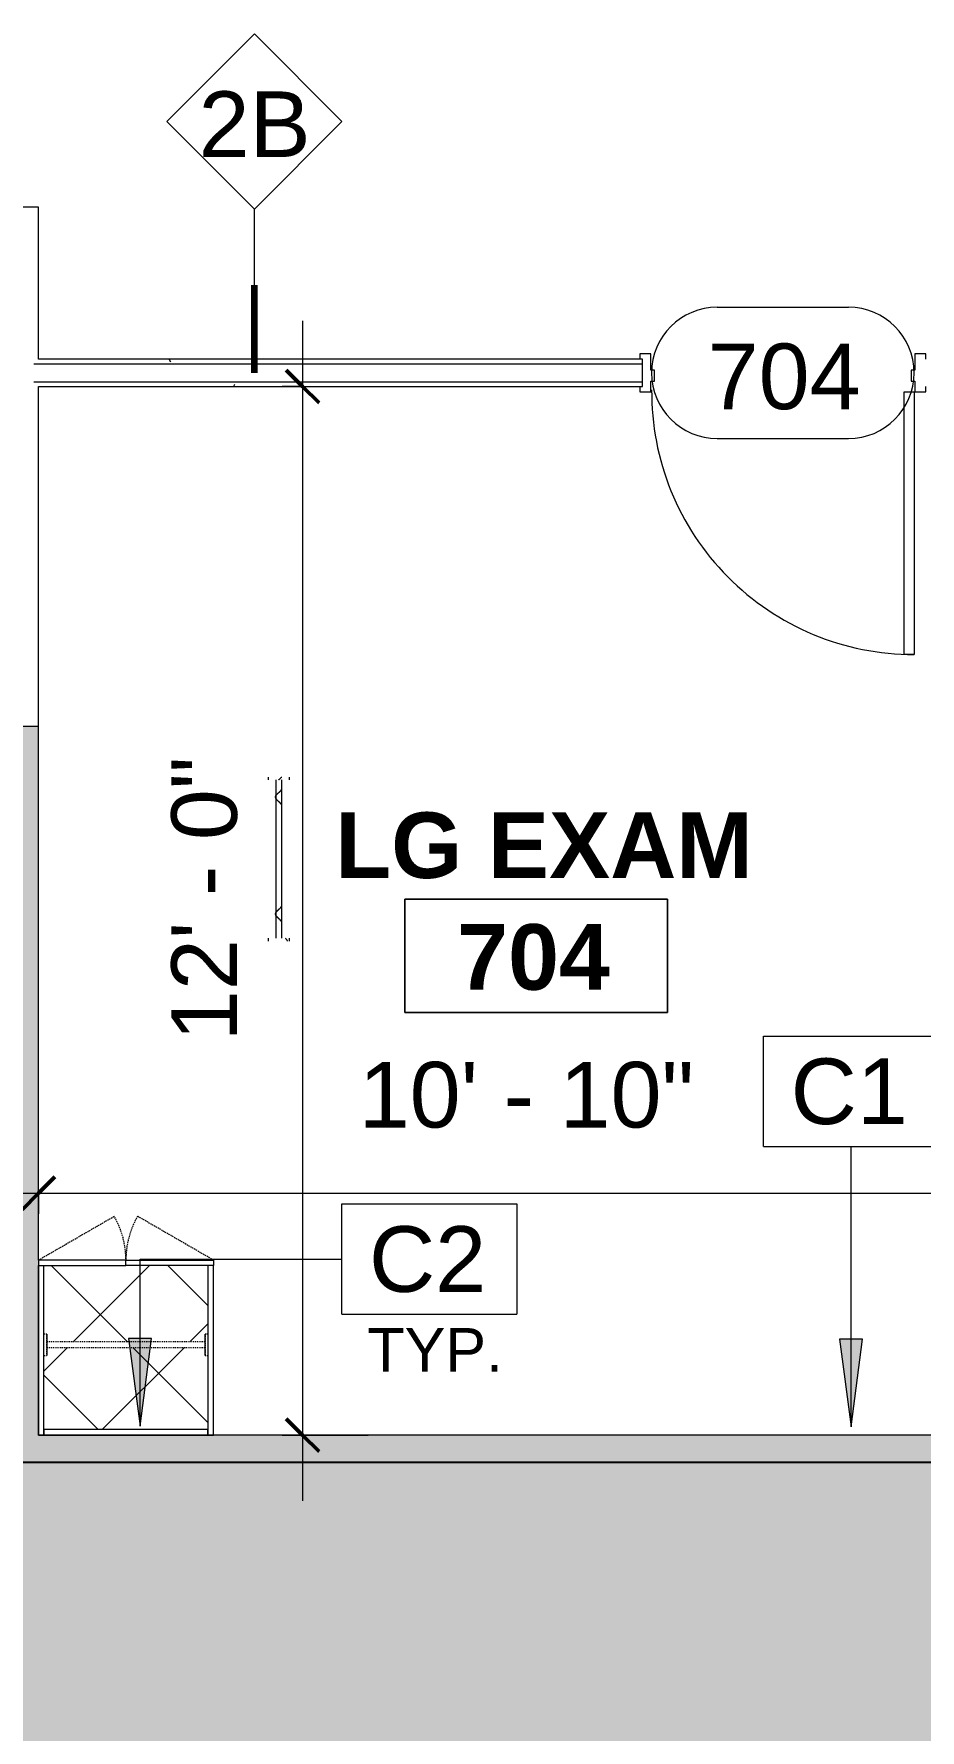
# Model space of a CAD drawing. Header units: inches. Extents: x 920 to 3228, y -557 to 2680.
# Drawn here: x 2614 to 2735.6, y 697.6 to 930.2 of the extents above; entities that cross this region are included whole.
import ezdxf

# ---------------------------------------------------------------- set-up
doc = ezdxf.new("R2010")
doc.units = ezdxf.units.IN
doc.header["$MEASUREMENT"] = 0
doc.linetypes.add('Dash', pattern=[0.25, 0.125, -0.125])
doc.linetypes.add('Hidden', pattern=[0.28125, 0.1875, -0.09375])
for name, color, linetype, lineweight in [('A-ANNO-DIMS', 211, 'Continuous', 9), ('A-ANNO-DIMS-96', 211, 'Continuous', 9), ('A-ANNO-KEYN', 231, 'Continuous', 9), ('A-AREA-IDEN', 2, 'Continuous', 9), ('A-DETL-GENF', 92, 'Continuous', 9), ('A-DETL-THIN', 151, 'Continuous', 9), ('A-DOOR', 31, 'Continuous', 13), ('A-DOOR-IDEN', 31, 'Continuous', 9), ('A-WALL', 113, 'Continuous', 13), ('A-WALL-IDEN', 211, 'Continuous', 9), ('A-WALL-PATT', 111, 'Continuous', 13), ('G-ANNO-TEXT', 231, 'Continuous', 9), ('I-WALL', 2, 'Continuous', 13), ('Q-CASE', 31, 'Continuous', 13), ('Q-CASE-HDLN', 31, 'Dash', 9)]:
    doc.layers.add(name, color=color, linetype=linetype, lineweight=lineweight)
doc.styles.add('Arial', font='arial.ttf', dxfattribs={"height": 9})
doc.styles.add('Swis721 Lt BT', font='swissl.ttf', dxfattribs={"height": 9})
doc.styles.add('Swis721 Lt BT_1', font='swissl.ttf', dxfattribs={"height": 6})
doc.styles.add('Swis721 Lt BT_B', font='', dxfattribs={"height": 9})
doc.styles.get('Swis721 Lt BT_B').set_extended_font_data('Swis721 Lt BT', bold=True)
doc.dimstyles.new('OTJ_-_3_32__Linear__1_2__Tolerance', dxfattribs={"dimscale": 12, "dimtxt": 9.497835, "dimasz": 0.375, "dimexe": 0.75, "dimexo": 0.5, "dimgap": 0.5, "dimtad": 1, "dimdec": 1, "dimrnd": 0.5, "dimzin": 3, "dimdsep": 46, "dimlunit": 4, "dimtxsty": 'Swis721 Lt BT', "dimblk1": 'OBLIQUE', "dimblk2": 'OBLIQUE', "dimsah": 1, "dimcen": 0.09, "dimdle": 0.75, "dimazin": 0, "dimtfac": 1, "dimtdec": 4, "dimtix": 1, "dimtmove": 0, "dimatfit": 3, "dimfxl": 1, "dimtvp": 1, "dimfrac": 2, "dimtolj": 1, "dimtzin": 0, "dimarcsym": 2})
pattern_1 = [(0, (664.756, 0), (30.72, 7.68), [1.267, -21.773, 1.267, -21.773, -122.88]), (0, (664.756, 0), (30.72, 7.68), [-46.08, 1.267, -44.813, 1.267, -21.773, -53.76]), (0, (664.756, 0), (30.72, 7.68), [-115.2, 1.267, -14.093, 1.267, -37.133]), (120, (676.276, 3.84), (-22.011075, 22.7643), [1.267, -21.773, 1.267, -21.773, -122.88]), (120, (676.276, 3.84), (-22.011075, 22.7643), [-46.08, 1.267, -44.813, 1.267, -21.773, -53.76]), (120, (676.276, 3.84), (-22.011075, 22.7643), [-115.2, 1.267, -14.093, 1.267, -37.133]), (240, (680.116, 19.2), (-8.708925, -30.4443), [1.267, -21.773, 1.267, -21.773, -122.88]), (240, (680.116, 19.2), (-8.708925, -30.4443), [-46.08, 1.267, -44.813, 1.267, -21.773, -53.76]), (240, (680.116, 19.2), (-8.708925, -30.4443), [-115.2, 1.267, -14.093, 1.267, -37.133])]

# ---------------------------------------------------------------- blocks, each defined once
blk = doc.blocks.new('Door - Single - Solid Door-7355446-Level XX  CONSTRUCTION')
at = {"layer": 'A-DOOR'}
for p, q in [((-14.01, 38.71), (-12.63, 38.71)), ((-14.01, 2.71), (-14.01, 38.71)), ((-12.63, 38.71), (-12.63, 2.71)), ((-12.63, 2.71), (-14.01, 2.71))]:
    blk.add_line(p, q, dxfattribs=at)
at = {"layer": 'A-DOOR', "lineweight": 9}
for p, q in [((-15.63, 2.71), (-15.63, 1.96)), ((-14.13, 2.71), (-15.63, 2.71)), ((-14.13, 1.21), (-14.13, 2.71)), ((23.62, 2.71), (22.12, 2.71)), ((22.12, 2.71), (22.12, 1.21)), ((23.62, 1.96), (23.62, 2.71)), ((-13.63, 1.21), (-14.13, 1.21)), ((-13.63, -0.29), (-13.63, 1.21)), ((22.12, 1.21), (21.62, 1.21)), ((21.62, 1.21), (21.62, -0.29)), ((-15.63, -1.79), (-15.63, -2.54)), ((-14.13, -2.54), (-14.13, -0.29)), ((-14.13, -0.29), (-13.63, -0.29)), ((21.62, -0.29), (22.12, -0.29)), ((22.12, -0.29), (22.12, -2.54)), ((23.62, -2.54), (23.62, -1.79)), ((-15.63, -2.54), (-14.13, -2.54)), ((22.12, -2.54), (23.62, -2.54))]:
    blk.add_line(p, q, dxfattribs=at)
blk.add_arc((-14.01, 2.71), 36, 359.5, 90, dxfattribs=at)
blk = doc.blocks.new('CW Cupbd Combined - Robe 80_h x 24_d - 2 Doors - 1 rail - 1 shoe shelf-7650964-Level XX  CONSTRUCTION')
at = {"layer": 'Q-CASE', "lineweight": 9}
h = blk.add_hatch(dxfattribs=at)
h.set_pattern_fill('FP_22', color=256, style=0, pattern_type=2)
h.set_pattern_definition([(225, (1975.897, 735.712), (8.012227, -8.012227), []), (315, (1975.897, 735.712), (8.012227, 8.012227), [])])
h.paths.add_polyline_path([(2.75, -3.11), (2.75, -13.26), (3.14, -13.26), (3.14, -14.34), (24.85, -14.34), (24.85, -13.26), (25.25, -13.26), (25.25, -3.11)], flags=0)
h.paths.add_polyline_path([(24.85, -15.13), (3.14, -15.13), (3.14, -16.21), (2.75, -16.21), (2.75, -25.61), (25.25, -25.61), (25.25, -16.21), (24.85, -16.21), (24.85, -15.48)], flags=0)
at = {"layer": 'Q-CASE', "lineweight": 20}
for p, q in [((2.75, -2.36), (2, -2.36)), ((2, -2.36), (2, -25.61)), ((2.75, -13.26), (2.75, -2.36)), ((25.25, -2.36), (2.75, -2.36)), ((2.75, -2.36), (2.75, -3.11)), ((2.75, -3.11), (25.25, -3.11)), ((26, -2.36), (25.25, -2.36)), ((25.25, -2.36), (25.25, -13.26)), ((25.25, -3.11), (25.25, -2.36)), ((26, -25.61), (26, -2.36)), ((2.75, -25.61), (2.75, -16.21)), ((25.25, -16.21), (25.25, -25.61)), ((2, -25.61), (14, -25.61)), ((2, -26.36), (2, -25.61)), ((14, -26.36), (2, -26.36)), ((14, -25.61), (14, -26.36)), ((26, -25.61), (14, -25.61)), ((14, -25.61), (14, -26.36)), ((14, -26.36), (26, -26.36)), ((26, -26.36), (26, -25.61))]:
    blk.add_line(p, q, dxfattribs=at)
at = {"layer": 'Q-CASE', "lineweight": 9}
for p, q in [((2.75, -16.21), (2.75, -13.26)), ((3.14, -13.26), (3.14, -16.21)), ((24.85, -16.21), (24.85, -13.26)), ((25.25, -13.26), (25.25, -16.21))]:
    blk.add_line(p, q, dxfattribs=at)
at = {"layer": 'Q-CASE', "linetype": 'Hidden', "lineweight": 9}
for p, q in [((2, -26.36), (12.39, -32.36)), ((26, -26.36), (15.6, -32.36))]:
    blk.add_line(p, q, dxfattribs=at)
for centre, start, end in [((2, -26.36), 330, 0.5), ((26, -26.36), 179.5, 210)]:
    blk.add_arc(centre, 12, start, end, dxfattribs=at)
at = {"layer": 'Q-CASE-HDLN'}
for p, q in [((3.14, -13.26), (2.75, -13.26)), ((3.14, -16.21), (3.14, -13.26)), ((25.25, -13.26), (24.85, -13.26)), ((24.85, -13.26), (24.85, -16.21)), ((2.75, -16.21), (3.14, -16.21)), ((3.14, -14.34), (24.85, -14.34)), ((3.14, -15.13), (24.85, -15.13)), ((24.85, -16.21), (25.25, -16.21))]:
    blk.add_line(p, q, dxfattribs=at)
blk = doc.blocks.new('FP_48-Level XX  CONSTRUCTION')
at = {"layer": 'Q-CASE', "lineweight": 9}
for p, q in [((25.25, 16.21), (24.85, 16.21)), ((24.89, 15.69), (24.85, 15.67)), ((24.92, 15.72), (24.89, 15.69)), ((24.96, 15.75), (24.92, 15.72)), ((24.99, 15.78), (24.96, 15.75)), ((25.03, 15.8), (24.99, 15.78)), ((25.07, 15.83), (25.03, 15.8)), ((25.1, 15.86), (25.07, 15.83)), ((25.14, 15.88), (25.1, 15.86)), ((25.17, 15.9), (25.14, 15.88)), ((25.21, 15.93), (25.17, 15.9)), ((25.25, 15.95), (25.21, 15.93)), ((24.85, 13.26), (25.25, 13.26))]:
    blk.add_line(p, q, dxfattribs=at)
blk = doc.blocks.new('FP_49-Level XX  CONSTRUCTION')
at = {"layer": 'Q-CASE', "lineweight": 9}
for p, q in [((24.85, 15.13), (3.14, 15.13)), ((3.14, 14.34), (24.85, 14.34)), ((4.26, 15.17), (4.25, 15.17)), ((4.27, 15.17), (4.26, 15.17)), ((4.28, 15.17), (4.27, 15.17)), ((4.29, 15.17), (4.28, 15.17)), ((4.3, 15.17), (4.29, 15.17)), ((4.31, 15.17), (4.3, 15.17)), ((4.32, 15.17), (4.31, 15.17)), ((4.33, 15.16), (4.32, 15.17)), ((4.34, 15.16), (4.33, 15.16)), ((4.35, 15.16), (4.34, 15.16)), ((4.36, 15.16), (4.35, 15.16)), ((4.37, 15.15), (4.36, 15.16)), ((4.38, 15.15), (4.37, 15.15)), ((4.39, 15.15), (4.38, 15.15)), ((4.4, 15.14), (4.39, 15.15)), ((4.41, 15.14), (4.4, 15.14)), ((4.42, 15.13), (4.41, 15.14)), ((4.43, 15.13), (4.42, 15.13)), ((4.44, 15.12), (4.43, 15.13)), ((4.45, 15.12), (4.44, 15.12)), ((4.46, 15.11), (4.45, 15.12)), ((4.47, 15.11), (4.46, 15.11)), ((4.48, 15.1), (4.47, 15.11)), ((4.49, 15.1), (4.48, 15.1)), ((4.5, 15.09), (4.49, 15.1)), ((4.51, 15.08), (4.5, 15.09)), ((4.52, 15.08), (4.51, 15.08)), ((4.53, 15.07), (4.52, 15.08)), ((4.54, 15.06), (4.53, 15.07)), ((4.54, 15.05), (4.54, 15.06)), ((4.55, 15.05), (4.54, 15.05)), ((4.56, 15.04), (4.55, 15.05)), ((4.57, 15.03), (4.56, 15.04)), ((4.58, 15.02), (4.57, 15.03)), ((4.59, 15.01), (4.58, 15.02)), ((4.6, 15.01), (4.59, 15.01)), ((4.61, 15), (4.6, 15.01)), ((4.62, 14.99), (4.61, 15)), ((4.63, 14.98), (4.62, 14.99)), ((4.64, 14.97), (4.63, 14.98)), ((4.65, 14.96), (4.64, 14.97)), ((4.66, 14.95), (4.65, 14.96)), ((4.67, 14.94), (4.66, 14.95)), ((4.68, 14.93), (4.67, 14.94)), ((4.69, 14.92), (4.68, 14.93)), ((4.7, 14.91), (4.69, 14.92)), ((4.71, 14.9), (4.7, 14.91)), ((4.72, 14.89), (4.71, 14.9)), ((4.73, 14.88), (4.72, 14.89)), ((4.74, 14.87), (4.73, 14.88)), ((4.75, 14.86), (4.74, 14.87)), ((4.76, 14.85), (4.75, 14.86)), ((4.77, 14.84), (4.76, 14.85)), ((4.78, 14.83), (4.77, 14.84)), ((4.79, 14.82), (4.78, 14.83)), ((4.8, 14.81), (4.79, 14.82)), ((4.81, 14.8), (4.8, 14.81)), ((4.82, 14.79), (4.81, 14.8)), ((4.83, 14.78), (4.82, 14.79)), ((4.83, 14.77), (4.83, 14.78)), ((4.84, 14.76), (4.83, 14.77)), ((4.85, 14.75), (4.84, 14.76)), ((4.86, 14.74), (4.85, 14.75)), ((4.87, 14.73), (4.86, 14.74)), ((4.88, 14.72), (4.87, 14.73)), ((4.89, 14.71), (4.88, 14.72)), ((4.9, 14.69), (4.89, 14.71)), ((4.91, 14.68), (4.9, 14.69)), ((4.92, 14.67), (4.91, 14.68)), ((4.93, 14.66), (4.92, 14.67)), ((4.94, 14.65), (4.93, 14.66)), ((4.95, 14.64), (4.94, 14.65)), ((4.96, 14.63), (4.95, 14.64)), ((4.97, 14.62), (4.96, 14.63)), ((4.98, 14.61), (4.97, 14.62)), ((4.99, 14.6), (4.98, 14.61)), ((5, 14.59), (4.99, 14.6)), ((5.01, 14.58), (5, 14.59)), ((5.02, 14.57), (5.01, 14.58)), ((5.03, 14.56), (5.02, 14.57)), ((5.04, 14.55), (5.03, 14.56)), ((5.05, 14.54), (5.04, 14.55)), ((5.06, 14.53), (5.05, 14.54)), ((5.07, 14.52), (5.06, 14.53)), ((5.08, 14.51), (5.07, 14.52)), ((5.09, 14.5), (5.08, 14.51)), ((5.1, 14.49), (5.09, 14.5)), ((5.11, 14.49), (5.1, 14.49)), ((5.11, 14.48), (5.11, 14.49)), ((5.12, 14.47), (5.11, 14.48)), ((5.13, 14.46), (5.12, 14.47)), ((5.14, 14.45), (5.13, 14.46)), ((5.15, 14.44), (5.14, 14.45)), ((5.16, 14.44), (5.15, 14.44)), ((5.17, 14.43), (5.16, 14.44)), ((5.18, 14.42), (5.17, 14.43)), ((5.19, 14.41), (5.18, 14.42)), ((5.2, 14.41), (5.19, 14.41)), ((5.21, 14.4), (5.2, 14.41)), ((5.22, 14.39), (5.21, 14.4)), ((5.23, 14.39), (5.22, 14.39)), ((5.24, 14.38), (5.23, 14.39)), ((5.25, 14.37), (5.24, 14.38)), ((5.26, 14.37), (5.25, 14.37)), ((5.27, 14.36), (5.26, 14.37)), ((5.28, 14.36), (5.27, 14.36)), ((5.29, 14.35), (5.28, 14.36)), ((5.3, 14.35), (5.29, 14.35)), ((5.31, 14.34), (5.3, 14.35)), ((5.32, 14.34), (5.31, 14.34)), ((5.33, 14.33), (5.32, 14.34)), ((5.34, 14.33), (5.33, 14.33)), ((5.35, 14.33), (5.34, 14.33)), ((5.36, 14.32), (5.35, 14.33)), ((5.37, 14.32), (5.36, 14.32)), ((5.38, 14.32), (5.37, 14.32)), ((5.39, 14.31), (5.38, 14.32)), ((5.4, 14.31), (5.39, 14.31)), ((5.41, 14.31), (5.4, 14.31)), ((5.4, 14.31), (5.4, 14.31)), ((5.42, 14.3), (5.41, 14.31)), ((5.43, 14.3), (5.42, 14.3)), ((5.44, 14.3), (5.43, 14.3)), ((5.45, 14.3), (5.44, 14.3)), ((5.46, 14.3), (5.45, 14.3)), ((5.47, 14.3), (5.46, 14.3)), ((5.53, 14.3), (5.52, 14.3)), ((5.54, 14.3), (5.53, 14.3)), ((5.53, 14.3), (5.53, 14.3)), ((5.55, 14.3), (5.54, 14.3)), ((5.56, 14.3), (5.55, 14.3)), ((5.57, 14.31), (5.56, 14.3)), ((5.58, 14.31), (5.57, 14.31)), ((5.59, 14.31), (5.58, 14.31)), ((5.6, 14.31), (5.59, 14.31)), ((5.61, 14.32), (5.6, 14.31)), ((5.62, 14.32), (5.61, 14.32)), ((5.63, 14.32), (5.62, 14.32)), ((5.64, 14.33), (5.63, 14.32)), ((5.65, 14.33), (5.64, 14.33)), ((5.66, 14.33), (5.65, 14.33)), ((5.67, 14.34), (5.66, 14.33)), ((5.68, 14.34), (5.67, 14.34)), ((5.69, 14.35), (5.68, 14.34)), ((5.7, 14.35), (5.69, 14.35)), ((5.71, 14.36), (5.7, 14.35)), ((5.72, 14.36), (5.71, 14.36)), ((5.73, 14.37), (5.72, 14.36)), ((5.74, 14.37), (5.73, 14.37)), ((5.75, 14.38), (5.74, 14.37)), ((5.76, 14.39), (5.75, 14.38)), ((5.77, 14.39), (5.76, 14.39)), ((5.78, 14.4), (5.77, 14.39)), ((5.79, 14.41), (5.78, 14.4)), ((5.8, 14.41), (5.79, 14.41)), ((5.81, 14.42), (5.8, 14.41)), ((5.82, 14.43), (5.81, 14.42)), ((5.83, 14.44), (5.82, 14.44)), ((5.82, 14.44), (5.82, 14.43)), ((5.84, 14.45), (5.83, 14.44)), ((5.85, 14.46), (5.84, 14.45)), ((5.86, 14.47), (5.85, 14.46)), ((5.87, 14.48), (5.86, 14.47)), ((5.88, 14.49), (5.87, 14.48)), ((5.89, 14.49), (5.88, 14.49)), ((5.9, 14.5), (5.89, 14.49)), ((5.91, 14.51), (5.9, 14.5)), ((5.92, 14.52), (5.91, 14.51)), ((5.93, 14.53), (5.92, 14.52)), ((5.94, 14.54), (5.93, 14.53)), ((5.95, 14.55), (5.94, 14.54)), ((5.96, 14.56), (5.95, 14.55)), ((5.97, 14.57), (5.96, 14.56)), ((5.98, 14.58), (5.97, 14.57)), ((5.99, 14.59), (5.98, 14.58)), ((6, 14.6), (5.99, 14.59)), ((6.01, 14.61), (6, 14.6)), ((6.02, 14.62), (6.01, 14.61)), ((6.03, 14.63), (6.02, 14.62)), ((6.04, 14.64), (6.03, 14.63)), ((6.05, 14.65), (6.04, 14.64)), ((6.06, 14.66), (6.05, 14.65)), ((6.07, 14.67), (6.06, 14.66)), ((6.08, 14.68), (6.07, 14.67)), ((6.09, 14.69), (6.08, 14.68)), ((6.1, 14.71), (6.09, 14.69)), ((6.11, 14.73), (6.1, 14.72)), ((6.1, 14.72), (6.1, 14.71)), ((6.12, 14.74), (6.11, 14.73)), ((6.13, 14.75), (6.12, 14.74)), ((6.14, 14.76), (6.13, 14.75)), ((6.15, 14.77), (6.14, 14.76)), ((6.16, 14.78), (6.15, 14.77)), ((6.17, 14.79), (6.16, 14.78)), ((6.18, 14.8), (6.17, 14.79)), ((6.19, 14.81), (6.18, 14.8)), ((6.2, 14.82), (6.19, 14.81)), ((6.21, 14.83), (6.2, 14.82)), ((6.22, 14.84), (6.21, 14.83)), ((6.23, 14.85), (6.22, 14.84)), ((6.24, 14.86), (6.23, 14.85)), ((6.25, 14.87), (6.24, 14.86)), ((6.26, 14.88), (6.25, 14.87)), ((6.27, 14.89), (6.26, 14.88)), ((6.28, 14.9), (6.27, 14.89)), ((6.29, 14.91), (6.28, 14.9)), ((6.3, 14.92), (6.29, 14.91)), ((6.31, 14.93), (6.3, 14.92)), ((6.32, 14.94), (6.31, 14.93)), ((6.33, 14.95), (6.32, 14.94)), ((6.34, 14.96), (6.33, 14.95)), ((6.35, 14.97), (6.34, 14.96)), ((6.36, 14.98), (6.35, 14.97)), ((6.37, 14.99), (6.36, 14.98)), ((6.38, 15), (6.37, 14.99)), ((6.39, 15.01), (6.38, 15)), ((6.4, 15.02), (6.39, 15.01)), ((6.39, 15.01), (6.39, 15.01)), ((6.41, 15.03), (6.4, 15.02)), ((6.42, 15.04), (6.41, 15.03)), ((6.43, 15.05), (6.42, 15.04)), ((6.44, 15.05), (6.43, 15.05)), ((6.45, 15.06), (6.44, 15.05)), ((6.46, 15.07), (6.45, 15.06)), ((6.47, 15.08), (6.46, 15.07)), ((6.48, 15.08), (6.47, 15.08)), ((6.49, 15.09), (6.48, 15.08)), ((6.5, 15.1), (6.49, 15.09)), ((6.51, 15.1), (6.5, 15.1)), ((6.52, 15.11), (6.51, 15.1)), ((6.53, 15.11), (6.52, 15.11)), ((6.54, 15.12), (6.53, 15.11)), ((6.55, 15.12), (6.54, 15.12)), ((6.56, 15.13), (6.55, 15.12)), ((6.57, 15.13), (6.56, 15.13)), ((6.58, 15.14), (6.57, 15.13)), ((6.59, 15.14), (6.58, 15.14)), ((6.6, 15.15), (6.59, 15.14)), ((6.61, 15.15), (6.6, 15.15)), ((6.62, 15.15), (6.61, 15.15)), ((6.63, 15.16), (6.62, 15.15)), ((6.64, 15.16), (6.63, 15.16)), ((6.65, 15.16), (6.64, 15.16)), ((6.66, 15.16), (6.65, 15.16)), ((6.67, 15.17), (6.66, 15.16)), ((6.68, 15.17), (6.67, 15.17)), ((6.69, 15.17), (6.68, 15.17)), ((6.68, 15.17), (6.68, 15.17)), ((6.7, 15.17), (6.69, 15.17)), ((6.71, 15.17), (6.7, 15.17)), ((6.72, 15.17), (6.71, 15.17)), ((6.73, 15.17), (6.72, 15.17)), ((20.29, 15.17), (20.28, 15.17)), ((20.3, 15.17), (20.29, 15.17)), ((20.31, 15.17), (20.3, 15.17)), ((20.32, 15.17), (20.31, 15.17)), ((20.33, 15.17), (20.32, 15.17)), ((20.34, 15.17), (20.33, 15.17)), ((20.35, 15.17), (20.34, 15.17)), ((20.36, 15.16), (20.35, 15.17)), ((20.37, 15.16), (20.36, 15.16)), ((20.38, 15.16), (20.37, 15.16)), ((20.39, 15.16), (20.38, 15.16)), ((20.4, 15.15), (20.39, 15.16)), ((20.41, 15.15), (20.4, 15.15)), ((20.42, 15.14), (20.41, 15.15)), ((20.41, 15.15), (20.41, 15.15)), ((20.43, 15.14), (20.42, 15.14)), ((20.44, 15.13), (20.43, 15.14)), ((20.45, 15.13), (20.44, 15.13)), ((20.46, 15.12), (20.45, 15.13)), ((20.47, 15.12), (20.46, 15.12)), ((20.48, 15.11), (20.47, 15.12)), ((20.49, 15.11), (20.48, 15.11)), ((20.5, 15.1), (20.49, 15.11)), ((20.51, 15.1), (20.5, 15.1)), ((20.52, 15.09), (20.51, 15.1)), ((20.53, 15.08), (20.52, 15.09)), ((20.54, 15.08), (20.53, 15.08)), ((20.55, 15.07), (20.54, 15.08)), ((20.56, 15.06), (20.55, 15.07)), ((20.57, 15.05), (20.56, 15.06)), ((20.58, 15.05), (20.57, 15.05)), ((20.59, 15.04), (20.58, 15.05)), ((20.6, 15.03), (20.59, 15.04)), ((20.61, 15.02), (20.6, 15.03)), ((20.62, 15.01), (20.61, 15.02)), ((20.63, 15.01), (20.62, 15.01)), ((20.64, 15), (20.63, 15.01)), ((20.65, 14.99), (20.64, 15)), ((20.66, 14.98), (20.65, 14.99)), ((20.67, 14.97), (20.66, 14.98)), ((20.68, 14.96), (20.67, 14.97)), ((20.69, 14.95), (20.68, 14.96)), ((20.7, 14.94), (20.69, 14.95)), ((20.7, 14.93), (20.7, 14.94)), ((20.71, 14.92), (20.7, 14.93)), ((20.72, 14.91), (20.71, 14.92)), ((20.73, 14.9), (20.72, 14.91)), ((20.74, 14.89), (20.73, 14.9)), ((20.75, 14.88), (20.74, 14.89)), ((20.76, 14.87), (20.75, 14.88)), ((20.77, 14.86), (20.76, 14.87)), ((20.78, 14.85), (20.77, 14.86)), ((20.79, 14.84), (20.78, 14.85)), ((20.8, 14.83), (20.79, 14.84)), ((20.81, 14.82), (20.8, 14.83)), ((20.82, 14.81), (20.81, 14.82)), ((20.83, 14.8), (20.82, 14.81)), ((20.84, 14.79), (20.83, 14.8)), ((20.85, 14.78), (20.84, 14.79)), ((20.86, 14.77), (20.85, 14.78)), ((20.87, 14.76), (20.86, 14.77)), ((20.88, 14.75), (20.87, 14.76)), ((20.89, 14.74), (20.88, 14.75)), ((20.9, 14.73), (20.89, 14.74)), ((20.91, 14.72), (20.9, 14.73)), ((20.92, 14.71), (20.91, 14.72)), ((20.93, 14.69), (20.92, 14.71)), ((20.94, 14.68), (20.93, 14.69)), ((20.95, 14.67), (20.94, 14.68)), ((20.96, 14.66), (20.95, 14.67)), ((20.97, 14.65), (20.96, 14.66)), ((20.98, 14.64), (20.97, 14.65)), ((20.98, 14.63), (20.98, 14.64)), ((20.99, 14.62), (20.98, 14.63)), ((21, 14.61), (20.99, 14.62)), ((21.01, 14.6), (21, 14.61)), ((21.02, 14.59), (21.01, 14.6)), ((21.03, 14.58), (21.02, 14.59)), ((21.04, 14.57), (21.03, 14.58)), ((21.05, 14.56), (21.04, 14.57)), ((21.06, 14.55), (21.05, 14.56)), ((21.07, 14.54), (21.06, 14.55)), ((21.08, 14.53), (21.07, 14.54)), ((21.09, 14.52), (21.08, 14.53)), ((21.1, 14.51), (21.09, 14.52)), ((21.11, 14.5), (21.1, 14.51)), ((21.12, 14.49), (21.11, 14.5)), ((21.13, 14.49), (21.12, 14.49)), ((21.14, 14.48), (21.13, 14.49)), ((21.15, 14.47), (21.14, 14.48)), ((21.16, 14.46), (21.15, 14.47)), ((21.17, 14.45), (21.16, 14.46)), ((21.18, 14.44), (21.17, 14.45)), ((21.19, 14.44), (21.18, 14.44)), ((21.2, 14.43), (21.19, 14.44)), ((21.21, 14.42), (21.2, 14.43)), ((21.22, 14.41), (21.21, 14.42)), ((21.23, 14.41), (21.22, 14.41)), ((21.24, 14.4), (21.23, 14.41)), ((21.25, 14.39), (21.24, 14.4)), ((21.26, 14.39), (21.25, 14.39)), ((21.27, 14.38), (21.26, 14.39)), ((21.27, 14.37), (21.27, 14.38)), ((21.28, 14.37), (21.27, 14.37)), ((21.29, 14.36), (21.28, 14.37)), ((21.3, 14.36), (21.29, 14.36)), ((21.31, 14.35), (21.3, 14.36)), ((21.32, 14.35), (21.31, 14.35)), ((21.33, 14.34), (21.32, 14.35)), ((21.34, 14.34), (21.33, 14.34)), ((21.35, 14.33), (21.34, 14.34)), ((21.36, 14.33), (21.35, 14.33)), ((21.37, 14.33), (21.36, 14.33)), ((21.38, 14.32), (21.37, 14.33)), ((21.39, 14.32), (21.38, 14.32)), ((21.4, 14.32), (21.39, 14.32)), ((21.41, 14.31), (21.4, 14.32)), ((21.42, 14.31), (21.41, 14.31)), ((21.43, 14.31), (21.42, 14.31)), ((21.44, 14.31), (21.43, 14.31)), ((21.45, 14.3), (21.44, 14.31)), ((21.46, 14.3), (21.45, 14.3)), ((21.47, 14.3), (21.46, 14.3)), ((21.48, 14.3), (21.47, 14.3)), ((21.49, 14.3), (21.48, 14.3)), ((21.5, 14.3), (21.49, 14.3)), ((21.55, 14.3), (21.54, 14.3)), ((21.56, 14.3), (21.55, 14.3)), ((21.57, 14.3), (21.56, 14.3)), ((21.58, 14.3), (21.57, 14.3)), ((21.59, 14.3), (21.58, 14.3)), ((21.6, 14.31), (21.59, 14.3)), ((21.61, 14.31), (21.6, 14.31)), ((21.62, 14.31), (21.61, 14.31)), ((21.63, 14.31), (21.62, 14.31)), ((21.64, 14.32), (21.63, 14.31)), ((21.65, 14.32), (21.64, 14.32)), ((21.66, 14.32), (21.65, 14.32)), ((21.67, 14.33), (21.66, 14.32)), ((21.68, 14.33), (21.67, 14.33)), ((21.69, 14.33), (21.68, 14.33)), ((21.7, 14.34), (21.69, 14.34)), ((21.69, 14.34), (21.69, 14.33)), ((21.71, 14.35), (21.7, 14.34)), ((21.72, 14.35), (21.71, 14.35)), ((21.73, 14.36), (21.72, 14.35)), ((21.74, 14.36), (21.73, 14.36)), ((21.75, 14.37), (21.74, 14.36)), ((21.76, 14.37), (21.75, 14.37)), ((21.77, 14.38), (21.76, 14.37)), ((21.78, 14.39), (21.77, 14.38)), ((21.79, 14.39), (21.78, 14.39)), ((21.8, 14.4), (21.79, 14.39)), ((21.81, 14.41), (21.8, 14.4)), ((21.82, 14.41), (21.81, 14.41)), ((21.83, 14.42), (21.82, 14.41)), ((21.84, 14.43), (21.83, 14.42)), ((21.85, 14.44), (21.84, 14.43)), ((21.86, 14.44), (21.85, 14.44)), ((21.87, 14.45), (21.86, 14.44)), ((21.88, 14.46), (21.87, 14.45)), ((21.89, 14.47), (21.88, 14.46)), ((21.9, 14.48), (21.89, 14.47)), ((21.91, 14.49), (21.9, 14.48)), ((21.92, 14.49), (21.91, 14.49)), ((21.93, 14.5), (21.92, 14.49)), ((21.94, 14.51), (21.93, 14.5)), ((21.95, 14.52), (21.94, 14.51)), ((21.96, 14.53), (21.95, 14.52)), ((21.97, 14.54), (21.96, 14.53)), ((21.98, 14.55), (21.97, 14.54)), ((21.99, 14.57), (21.98, 14.56)), ((21.98, 14.56), (21.98, 14.55)), ((22, 14.58), (21.99, 14.57)), ((22.01, 14.59), (22, 14.58)), ((22.02, 14.6), (22.01, 14.59)), ((22.03, 14.61), (22.02, 14.6)), ((22.04, 14.62), (22.03, 14.61)), ((22.05, 14.63), (22.04, 14.62)), ((22.06, 14.64), (22.05, 14.63)), ((22.07, 14.65), (22.06, 14.64)), ((22.08, 14.66), (22.07, 14.65)), ((22.09, 14.67), (22.08, 14.66)), ((22.1, 14.68), (22.09, 14.67)), ((22.11, 14.69), (22.1, 14.68)), ((22.12, 14.71), (22.11, 14.69)), ((22.13, 14.72), (22.12, 14.71)), ((22.14, 14.73), (22.13, 14.72)), ((22.15, 14.74), (22.14, 14.73)), ((22.16, 14.75), (22.15, 14.74)), ((22.17, 14.76), (22.16, 14.75)), ((22.18, 14.77), (22.17, 14.76)), ((22.19, 14.78), (22.18, 14.77)), ((22.2, 14.79), (22.19, 14.78)), ((22.21, 14.8), (22.2, 14.79)), ((22.22, 14.81), (22.21, 14.8)), ((22.23, 14.82), (22.22, 14.81)), ((22.24, 14.83), (22.23, 14.82)), ((22.25, 14.84), (22.24, 14.83)), ((22.26, 14.85), (22.25, 14.84)), ((22.27, 14.87), (22.26, 14.86)), ((22.26, 14.86), (22.26, 14.85)), ((22.28, 14.88), (22.27, 14.87)), ((22.29, 14.89), (22.28, 14.88)), ((22.3, 14.9), (22.29, 14.89)), ((22.31, 14.91), (22.3, 14.9)), ((22.32, 14.92), (22.31, 14.91)), ((22.33, 14.93), (22.32, 14.92)), ((22.34, 14.94), (22.33, 14.93)), ((22.35, 14.95), (22.34, 14.94)), ((22.36, 14.96), (22.35, 14.95)), ((22.37, 14.97), (22.36, 14.96)), ((22.38, 14.98), (22.37, 14.97)), ((22.39, 14.99), (22.38, 14.98)), ((22.4, 15), (22.39, 14.99)), ((22.41, 15.01), (22.4, 15)), ((22.42, 15.01), (22.41, 15.01)), ((22.43, 15.02), (22.42, 15.01)), ((22.44, 15.03), (22.43, 15.02)), ((22.45, 15.04), (22.44, 15.03)), ((22.46, 15.05), (22.45, 15.04)), ((22.47, 15.05), (22.46, 15.05)), ((22.48, 15.06), (22.47, 15.05)), ((22.49, 15.07), (22.48, 15.06)), ((22.5, 15.08), (22.49, 15.07)), ((22.51, 15.08), (22.5, 15.08)), ((22.52, 15.09), (22.51, 15.08)), ((22.53, 15.1), (22.52, 15.09)), ((22.54, 15.1), (22.53, 15.1)), ((22.55, 15.11), (22.54, 15.1)), ((22.56, 15.12), (22.55, 15.11)), ((22.55, 15.11), (22.55, 15.11)), ((22.57, 15.12), (22.56, 15.12)), ((22.58, 15.13), (22.57, 15.12)), ((22.59, 15.13), (22.58, 15.13)), ((22.6, 15.14), (22.59, 15.13)), ((22.61, 15.14), (22.6, 15.14)), ((22.62, 15.15), (22.61, 15.14)), ((22.63, 15.15), (22.62, 15.15)), ((22.64, 15.15), (22.63, 15.15)), ((22.65, 15.16), (22.64, 15.15)), ((22.66, 15.16), (22.65, 15.16)), ((22.67, 15.16), (22.66, 15.16)), ((22.68, 15.16), (22.67, 15.16)), ((22.69, 15.17), (22.68, 15.16)), ((22.7, 15.17), (22.69, 15.17)), ((22.71, 15.17), (22.7, 15.17)), ((22.72, 15.17), (22.71, 15.17)), ((22.73, 15.17), (22.72, 15.17)), ((22.74, 15.17), (22.73, 15.17)), ((22.75, 15.17), (22.74, 15.17)), ((22.76, 15.17), (22.75, 15.17))]:
    blk.add_line(p, q, dxfattribs=at)
blk = doc.blocks.new('FP_50-Level XX  CONSTRUCTION')
at = {"layer": 'Q-CASE', "lineweight": 9}
for p, q in [((3.14, 16.21), (2.75, 16.21)), ((2.78, 15.09), (2.75, 15.13)), ((2.82, 15.06), (2.78, 15.09)), ((2.85, 15.02), (2.82, 15.06)), ((2.89, 14.98), (2.85, 15.02)), ((2.92, 14.95), (2.89, 14.98)), ((2.96, 14.91), (2.92, 14.95)), ((3, 14.88), (2.96, 14.91)), ((3.03, 14.84), (3, 14.88)), ((3.07, 14.8), (3.03, 14.84)), ((3.1, 14.76), (3.07, 14.8)), ((3.14, 14.73), (3.1, 14.76)), ((2.75, 13.26), (3.14, 13.26))]:
    blk.add_line(p, q, dxfattribs=at)
blk = doc.blocks.new('CW Cupbd Combined - Robe 80_h x 24_d - 2 Doors - 1 rail - 1 shoe shelf-V47-Level XX  CONSTRUCTION')
at = {"layer": 'Q-CASE', "lineweight": 9}
for name in ['FP_50-Level XX  CONSTRUCTION', 'FP_49-Level XX  CONSTRUCTION', 'FP_48-Level XX  CONSTRUCTION']:
    blk.add_blockref(name, (664.76, 0), dxfattribs=at)
blk = doc.blocks.new('Room Tag - Room Name and Number-3379422-Level XX  CONSTRUCTION')
at = {"layer": 'A-AREA-IDEN'}
for p, q in [((-0.1881, -0.1636), (-0.1881, -0.0018)), ((-0.1881, -0.0018), (0.1869, -0.0018)), ((0.1869, -0.0018), (-0.1881, -0.0018)), ((-0.1881, -0.0018), (-0.1881, -0.1636)), ((0.1869, -0.0018), (0.1869, -0.1636)), ((0.1869, -0.1636), (0.1869, -0.0018)), ((0.1869, -0.1636), (-0.1881, -0.1636)), ((-0.1881, -0.1636), (0.1869, -0.1636))]:
    blk.add_line(p, q, dxfattribs=at)
blk = doc.blocks.new('Door Tag - Door Tag-41184-Level XX  CONSTRUCTION')
at = {"layer": 'A-DOOR-IDEN'}
for p, q in [((-0.09375, 0.09375), (0.09375, 0.09375)), ((-0.09375, -0.09375), (0.09375, -0.09375))]:
    blk.add_line(p, q, dxfattribs=at)
for centre, start, end in [((-0.09375, 0), 90, 270), ((0.09375, 0), 270, 90)]:
    blk.add_arc(centre, 0.09375, start, end, dxfattribs=at)
blk = doc.blocks.new('Wall Tag - 1_4_-62626-Level XX  CONSTRUCTION')
at = {"layer": 'A-WALL-IDEN'}
for p, q in [((-0.125, 0), (0, 0.125)), ((0, 0.125), (0.125, 0)), ((-0.125, 0), (0, -0.125)), ((0, -0.125), (0.125, 0))]:
    blk.add_line(p, q, dxfattribs=at)
blk = doc.blocks.new('DIMBLOCK1-Level XX  CONSTRUCTION')
at = {"layer": 'A-ANNO-DIMS-96'}
for p, q in [((2650.89, 890.83), (2650.89, 729.07)), ((2648.08, 881.83), (2659.89, 881.83)), ((2650.89, 881.83), (2648.08, 881.83)), ((2648.08, 738.07), (2659.89, 738.07)), ((2650.89, 738.07), (2648.08, 738.07))]:
    blk.add_line(p, q, dxfattribs=at)
at = {"layer": 'A-ANNO-DIMS-96', "lineweight": 50}
for p, q in [((2650.89, 881.83), (2648.64, 884.08)), ((2650.89, 881.83), (2653.14, 879.58)), ((2650.89, 738.07), (2648.64, 740.32)), ((2650.89, 738.07), (2653.14, 735.82))]:
    blk.add_line(p, q, dxfattribs=at)
at = {"layer": 'A-ANNO-DIMS-96', "color": 0, "insert": (2632.88, 792.08), "char_height": 9, "width": 42.8759, "attachment_point": 1, "rotation": 90, "line_spacing_factor": 1.005062, "style": 'Swis721 Lt BT'}
blk.add_mtext('12\' - 0"', dxfattribs=at)
blk = doc.blocks.new('_Oblique')
at = {"color": 0, "linetype": 'ByBlock', "lineweight": -2}
blk.add_line((-0.5, -0.5), (0.5, 0.5), dxfattribs=at)
blk = doc.blocks.new('DIMBLOCK3-Level XX  CONSTRUCTION')
at = {"layer": 'A-ANNO-DIMS-96'}
for p, q in [((2614.66, 768.4), (2614.66, 780.22)), ((2744.89, 768.4), (2744.89, 780.22)), ((2605.66, 771.22), (2753.89, 771.22)), ((2614.66, 771.22), (2614.66, 768.4)), ((2744.89, 771.22), (2744.89, 768.4))]:
    blk.add_line(p, q, dxfattribs=at)
at = {"layer": 'A-ANNO-DIMS-96', "lineweight": 50}
for p, q in [((2614.66, 771.22), (2616.91, 773.47)), ((2744.89, 771.22), (2747.14, 773.47)), ((2614.66, 771.22), (2612.41, 768.97)), ((2744.89, 771.22), (2742.64, 768.97))]:
    blk.add_line(p, q, dxfattribs=at)
at = {"layer": 'A-ANNO-DIMS-96', "color": 0, "insert": (2658.59, 789.24), "char_height": 9, "width": 50.836, "attachment_point": 1, "line_spacing_factor": 1.005062, "style": 'Swis721 Lt BT'}
blk.add_mtext('10\' - 10"', dxfattribs=at)
blk = doc.blocks.new('Keynote Tag - Keynote Number - Boxed-135510-Level XX  CONSTRUCTION')
at = {"layer": 'A-ANNO-KEYN'}
for p, q in [((-0.125, -0.0792), (-0.125, 0.0781)), ((-0.125, 0.0781), (0.125, 0.0781)), ((0.125, 0.0781), (0.125, -0.0792)), ((-0.125, -0.0792), (0.125, -0.0792))]:
    blk.add_line(p, q, dxfattribs=at)

msp = doc.modelspace()

# ---------------------------------------------------------------- hatches: boundary and pattern name
at = {"layer": 'A-ANNO-KEYN'}
for points in [[(2628.59, 739.3), (2630.17, 751.3), (2627.01, 751.3)], [(2726.13, 739.23), (2727.71, 751.23), (2724.55, 751.23)]]:
    msp.add_hatch(color=256, dxfattribs=at).paths.add_polyline_path(points, flags=0)
at = {"layer": 'A-DETL-GENF'}
h = msp.add_hatch(color=9, dxfattribs=at)
h.paths.add_polyline_path([(2543.19, 362.68), (3192.46, 362.71), (3192.5, 385.18), (3207.74, 385.18), (3207.74, 456.73), (3186.39, 456.73), (3186.39, 480.73), (3207.74, 480.73), (3207.74, 552.88), (3188.57, 552.88), (3188.57, 576.88), (3207.74, 576.88), (3207.74, 715.05), (3188.52, 715.05), (3188.52, 724.3), (2891.1, 724.3), (2891.1, 706.86), (2773.41, 706.86), (2773.41, 734.32), (2610.91, 734.36), (2610.91, 831.36), (2544.41, 831.36), (2544.41, 902.68), (2242.34, 902.68), (2242.34, 868.56), (2220.34, 868.56), (2220.34, 902.68), (1919.13, 902.68), (1919.13, 866.56), (1897.13, 866.56), (1897.13, 902.68), (1762.75, 902.68), (1762.75, 901.93), (1761.25, 901.93), (1761.25, 902.68), (1748.44, 902.68), (1748.44, 386.58), (1758.46, 386.58), (1758.46, 368.66), (1748.44, 368.66), (1748.44, 362.68), (2518.56, 362.68)], flags=0)
h.paths.add_polyline_path([(3054.3, 368.66), (3030.3, 368.66), (3030.3, 384.98), (3054.3, 384.98), (3054.3, 381.96)], flags=0)
h.paths.add_polyline_path([(2892.13, 368.66), (2868.13, 368.66), (2868.13, 390.98), (2892.13, 390.98)], flags=0)
h.paths.add_polyline_path([(2729.35, 368.66), (2705.35, 368.66), (2705.35, 384.98), (2729.35, 384.98)], flags=0)
h.paths.add_polyline_path([(2543.19, 368.66), (2543.19, 389.39), (2567.19, 389.39), (2567.19, 368.66)], flags=0)
h.paths.add_polyline_path([(2222.13, 368.66), (2219.42, 368.66), (2219.42, 390.41), (2243.42, 390.41), (2243.42, 368.66)], flags=0)
h.paths.add_polyline_path([(2082.46, 368.66), (2058.46, 368.66), (2058.46, 386.38), (2082.46, 386.38)], flags=0)
h.paths.add_polyline_path([(1919.13, 368.66), (1895.32, 368.66), (1895.32, 390.38), (1919.32, 390.38), (1919.32, 368.66)], flags=0)
h.paths.add_polyline_path([(2380.46, 368.92), (2380.46, 386.92), (2404.46, 386.92), (2404.46, 368.92)], flags=0)
h.paths.add_polyline_path([(2891.1, 546.42), (2869.1, 546.42), (2869.1, 630.42), (2891.1, 630.42), (2891.1, 555.46)], flags=0)
h.paths.add_polyline_path([(2545.13, 546.42), (2545.13, 584.42), (2567.13, 584.42), (2567.13, 546.42)], flags=0)
h.paths.add_polyline_path([(2244.13, 546.42), (2222.13, 546.42), (2222.13, 584.42), (2244.13, 584.42)], flags=0)
h.paths.add_polyline_path([(1919.13, 546.42), (1897.13, 546.42), (1897.13, 584.42), (1919.13, 584.42), (1919.13, 580.16)], flags=0)
h.paths.add_polyline_path([(1897.13, 828.43), (1897.13, 866.43), (1919.13, 866.43), (1919.13, 828.43)], flags=0)
at = {"layer": 'A-WALL-PATT', "lineweight": 9}
h = msp.add_hatch(dxfattribs=at)
h.set_pattern_fill('FP_11', color=256, style=0, pattern_type=2)
h.set_pattern_definition(pattern_1)
h.paths.add_polyline_path([(2864.79, 884.95), (2868.65, 884.95), (2868.62, 885.58), (2864.79, 885.58)], flags=0)
h.paths.add_polyline_path([(2697.52, 884.95), (2697.52, 885.58), (2614.66, 885.58), (2614.66, 884.95)], flags=0)
h.paths.add_polyline_path([(2736.02, 884.95), (2826.29, 884.95), (2826.29, 885.58), (2736.02, 885.58)], flags=0)
h = msp.add_hatch(dxfattribs=at)
h.set_pattern_fill('FP_11', color=256, style=0, pattern_type=2)
h.set_pattern_definition(pattern_1)
h.paths.add_polyline_path([(2864.79, 881.83), (2868.65, 881.83), (2868.61, 882.45), (2864.79, 882.45)], flags=0)
h.paths.add_polyline_path([(2745.52, 881.83), (2745.52, 882.45), (2736.02, 882.45), (2736.02, 881.83), (2744.89, 881.83)], flags=0)
h.paths.add_polyline_path([(2809.06, 881.83), (2826.29, 881.83), (2826.29, 882.45), (2748.02, 882.45), (2748.02, 881.83), (2748.64, 881.83)], flags=0)
h.paths.add_polyline_path([(2614.66, 881.83), (2697.52, 881.83), (2697.52, 882.45), (2614.66, 882.45)], flags=0)
for points in [[(2614.66, 738.07), (2614.66, 835.21), (2610.91, 835.21), (2610.91, 738.07)], [(2614.66, 734.32), (2777.16, 734.32), (2777.16, 738.07), (2610.91, 738.07), (2610.91, 734.32)]]:
    msp.add_hatch(color=7, dxfattribs=at).paths.add_polyline_path(points, flags=0)

# ---------------------------------------------------------------- linework, layer by layer
at = {"layer": 'A-ANNO-KEYN'}
for p, q in [((2726.13, 739.23), (2726.13, 777.65)), ((2628.59, 762.2), (2656.28, 762.2)), ((2628.59, 739.3), (2628.59, 762.2)), ((2630.17, 751.3), (2627.01, 751.3)), ((2627.01, 751.3), (2628.59, 739.3)), ((2628.59, 739.3), (2630.17, 751.3)), ((2727.71, 751.23), (2724.55, 751.23)), ((2724.55, 751.23), (2726.13, 739.23)), ((2726.13, 739.23), (2727.71, 751.23))]:
    msp.add_line(p, q, dxfattribs=at)
at = {"layer": 'A-DETL-THIN'}
msp.add_line((2773.41, 734.36), (2611.41, 734.36), dxfattribs=at)
at = {"layer": 'A-WALL'}
for p, q in [((2614.03, 884.95), (2697.52, 884.95)), ((2614.03, 882.45), (2697.52, 882.45))]:
    msp.add_line(p, q, dxfattribs=at)
at = {"layer": 'A-WALL-IDEN'}
msp.add_line((2644.28, 883.7), (2644.28, 906.16), dxfattribs=at)
at = {"layer": 'A-WALL-IDEN', "lineweight": 90}
msp.add_line((2644.28, 883.7), (2644.28, 895.7), dxfattribs=at)
at = {"layer": 'I-WALL'}
for p, q in [((2614.66, 906.43), (2606.81, 906.43)), ((2614.66, 885.58), (2614.66, 906.43)), ((2697.52, 885.58), (2614.66, 885.58)), ((2697.52, 881.83), (2697.52, 885.58)), ((2614.66, 835.21), (2614.66, 881.83)), ((2614.66, 881.83), (2697.52, 881.83))]:
    msp.add_line(p, q, dxfattribs=at)
at = {"layer": 'I-WALL', "color": 8, "lineweight": 20}
for p, q in [((2614.66, 835.21), (2548.22, 835.21)), ((2614.66, 762.07), (2614.66, 835.21)), ((2614.66, 738.07), (2614.66, 761.32)), ((2744.89, 738.07), (2614.66, 738.07)), ((2610.91, 734.32), (2773.41, 734.32))]:
    msp.add_line(p, q, dxfattribs=at)

# ---------------------------------------------------------------- block references
at = {"layer": 'A-ANNO-KEYN', "xscale": 95.99999999999994, "yscale": 95.99999999999994, "zscale": 95.99999999999994}
for p in [(2726.13, 785.26), (2668.28, 762.26)]:
    msp.add_blockref('Keynote Tag - Keynote Number - Boxed-135510-Level XX  CONSTRUCTION', p, dxfattribs=at)
at = {"layer": 'A-AREA-IDEN', "xscale": 95.99999999999994, "yscale": 95.99999999999994, "zscale": 95.99999999999994}
msp.add_blockref('Room Tag - Room Name and Number-3379422-Level XX  CONSTRUCTION', (2682.98, 811.72), dxfattribs=at)
at = {"layer": 'A-DOOR', "rotation": 180}
msp.add_blockref('Door - Single - Solid Door-7355446-Level XX  CONSTRUCTION', (2720.76, 883.79), dxfattribs=at)
at = {"layer": 'A-DOOR-IDEN', "xscale": 95.99999999999994, "yscale": 95.99999999999994, "zscale": 95.99999999999994}
msp.add_blockref('Door Tag - Door Tag-41184-Level XX  CONSTRUCTION', (2716.77, 883.7), dxfattribs=at)
at = {"layer": 'A-WALL-IDEN', "xscale": 95.99999999999994, "yscale": 95.99999999999994, "zscale": 95.99999999999994}
msp.add_blockref('Wall Tag - 1_4_-62626-Level XX  CONSTRUCTION', (2644.28, 918.16), dxfattribs=at)
at = {"layer": 'Q-CASE', "lineweight": 9}
for name, p, rotation in [('CW Cupbd Combined - Robe 80_h x 24_d - 2 Doors - 1 rail - 1 shoe shelf-V47-Level XX  CONSTRUCTION', (2632.89, 1495.79), 269.9999999999994), ('CW Cupbd Combined - Robe 80_h x 24_d - 2 Doors - 1 rail - 1 shoe shelf-7650964-Level XX  CONSTRUCTION', (2640.65, 735.71), 180)]:
    msp.add_blockref(name, p, dxfattribs=dict(at, rotation=rotation))

# ---------------------------------------------------------------- texts
at = {"layer": 'A-ANNO-KEYN', "char_height": 9, "width": 19.695, "attachment_point": 1, "style": 'Arial'}
for s, insert in [('C1', (2717.84, 789.71)), ('C2', (2660, 766.71))]:
    msp.add_mtext(s, dxfattribs=dict(at, insert=insert))
at = {"layer": 'A-AREA-IDEN', "char_height": 9, "attachment_point": 1, "style": 'Swis721 Lt BT_B'}
for s, insert, width in [('LG EXAM', (2655.36, 823.44), 66.66), ('704', (2672.08, 808.12), 25.452)]:
    msp.add_mtext(s, dxfattribs=dict(at, insert=insert, width=width))
at = {"layer": 'A-DOOR-IDEN', "insert": (2706.46, 887.72), "char_height": 9, "width": 24.543, "attachment_point": 1, "style": 'Swis721 Lt BT'}
msp.add_mtext('704', dxfattribs=at)
at = {"layer": 'A-WALL-IDEN', "insert": (2636.62, 922.29), "char_height": 9, "width": 18.18, "attachment_point": 1, "style": 'Swis721 Lt BT'}
msp.add_mtext('2B', dxfattribs=at)
at = {"layer": 'G-ANNO-TEXT', "color": 7, "insert": (2659.76, 752.75), "char_height": 6, "width": 20.907, "attachment_point": 1, "style": 'Swis721 Lt BT_1'}
msp.add_mtext('TYP.', dxfattribs=at)

# ---------------------------------------------------------------- dimensions: what is measured, and where the dimension line sits
at = {"layer": 'A-ANNO-DIMS'}
dim = msp.add_linear_dim(base=(2650.89, 738.07), p1=(2654.08, 881.83), p2=(2654.08, 738.07), angle=90, dimstyle='OTJ_-_3_32__Linear__1_2__Tolerance', override={"dimpost": '<>', "dimfxl": 143.750696}, dxfattribs=at)
dim.commit()
dim.dimension.update_dxf_attribs({"geometry": 'DIMBLOCK1-Level XX  CONSTRUCTION', "text_midpoint": (2640.27, 809.95)})
dim = msp.add_linear_dim(base=(2744.89, 771.22), p1=(2614.66, 774.4), p2=(2744.89, 774.4), dimstyle='OTJ_-_3_32__Linear__1_2__Tolerance', override={"dimpost": '<>', "dimfxl": 130.235638}, dxfattribs=at)
dim.commit()
dim.dimension.update_dxf_attribs({"geometry": 'DIMBLOCK3-Level XX  CONSTRUCTION', "text_midpoint": (2679.77, 781.85)})

doc.saveas('drawing.dxf')
